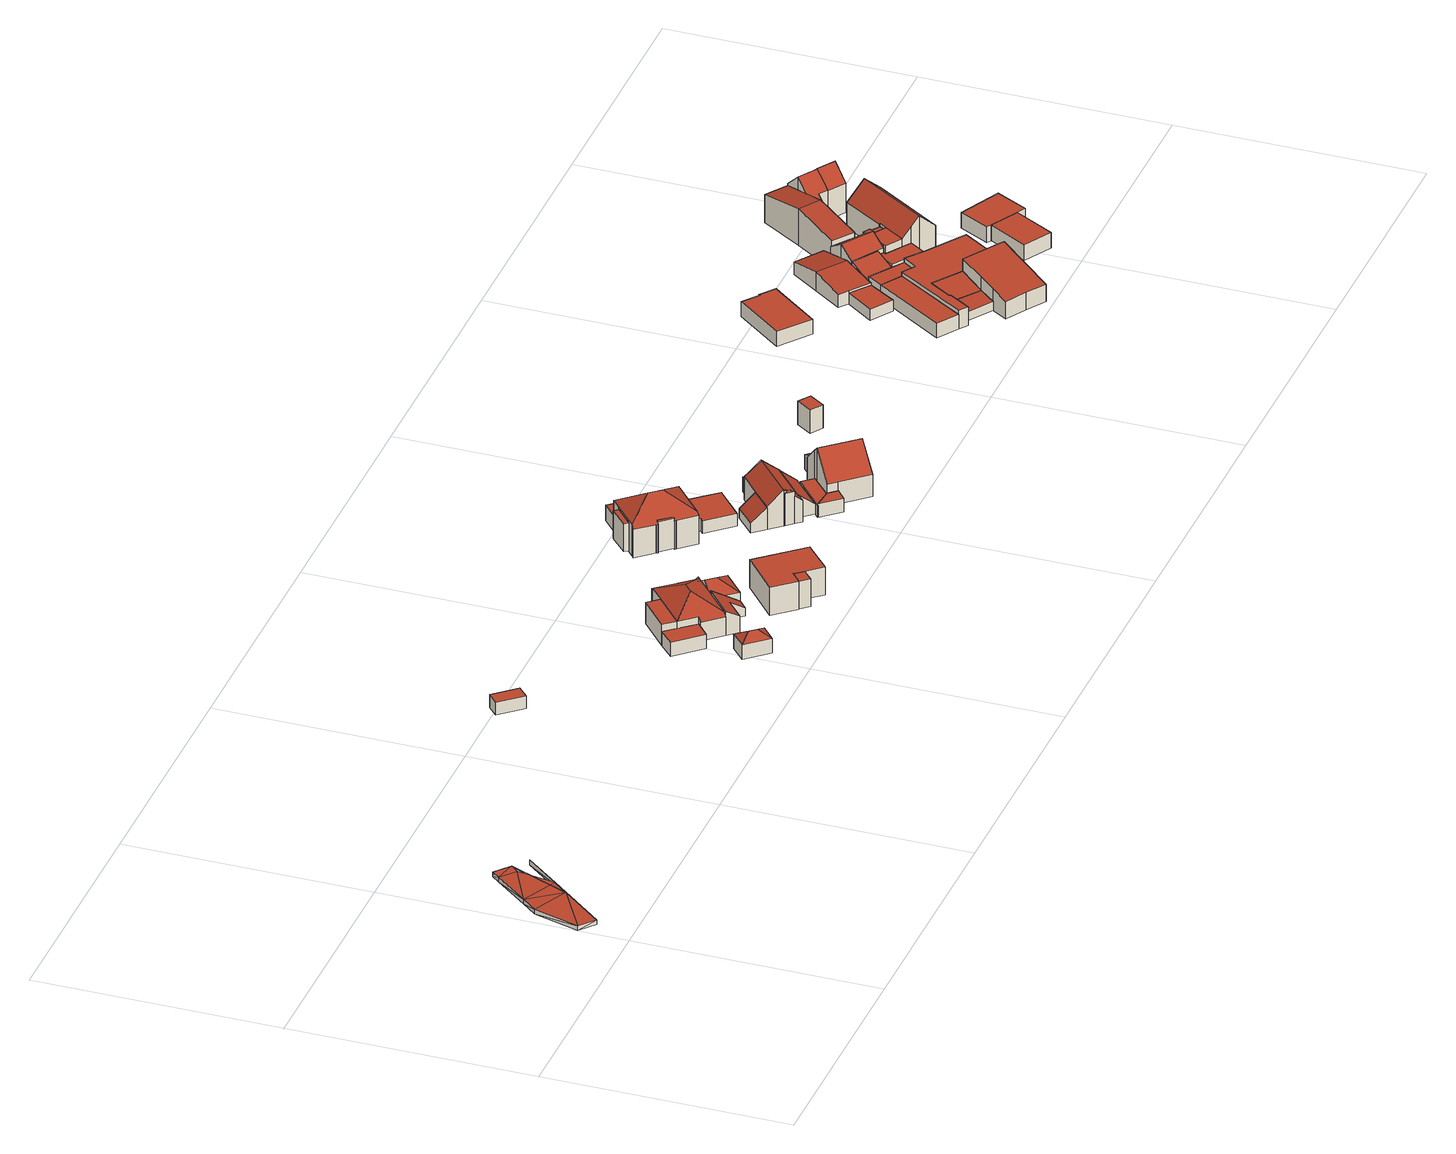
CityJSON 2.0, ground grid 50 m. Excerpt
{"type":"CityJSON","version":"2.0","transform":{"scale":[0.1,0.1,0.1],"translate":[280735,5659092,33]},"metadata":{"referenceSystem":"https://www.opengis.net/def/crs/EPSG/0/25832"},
"CityObjects":{
"building1":{"type":"Building","attributes":{"Geometrietyp2DReferenz":"2000","Gemeindeschluessel":"05370024","function":"53001_1800","roofType":"9999","measuredHeight":1},"geometry":[{"type":"MultiSurface","lod":"2","boundaries":[[[0,1,2]],[[1,3,2]],[[4,5,0]],[[5,1,0]],[[6,7,4]],[[7,5,4]],[[8,9,6]],[[9,7,6]],[[10,11,8]],[[11,9,8]],[[12,13,10]],[[13,11,10]],[[14,15,12]],[[15,13,12]],[[16,17,14]],[[17,15,14]],[[18,19,16]],[[19,17,16]],[[2,3,18]],[[3,19,18]],[[11,13,1]],[[1,13,15]],[[1,15,7]],[[7,15,20]],[[20,15,17]],[[20,17,3]],[[3,17,19]],[[1,9,11]],[[10,0,12]],[[0,14,12]],[[0,6,14]],[[6,21,14]],[[21,16,14]],[[21,2,16]],[[2,18,16]],[[0,10,8]]],"semantics":{"surfaces":[{"type":"WallSurface"},{"type":"GroundSurface"},{"type":"RoofSurface"}],"values":[0,0,0,0,0,0,0,0,0,0,0,0,0,0,0,0,0,0,0,0,1,1,1,1,1,1,1,1,2,2,2,2,2,2,2,2]}}]},
"building2":{"type":"Building","attributes":{"Geometrietyp2DReferenz":"3000","Gemeindeschluessel":"05370024","function":"31001_2463","roofType":"1000","measuredHeight":2.77},"address":[{"country":"Germany","locality":"Selfkant","thoroughfareNumber":"2g","thoroughfareName":"Engelbertstraße"}],"geometry":[{"type":"Solid","lod":"2","boundaries":[[[[22,23,24,25]],[[26,27,23,22]],[[28,29,27,26]],[[25,24,29,28]],[[26,22,25,28]],[[23,27,29,24]]]],"semantics":{"surfaces":[{"type":"WallSurface"},{"type":"RoofSurface"},{"type":"GroundSurface"}],"values":[[0,0,0,0,1,2]]}}]},
"building3":{"type":"Building","attributes":{"Geometrietyp2DReferenz":"3000","Gemeindeschluessel":"05370024","function":"31001_2723","roofType":"3200","measuredHeight":4.45},"address":[{"country":"Germany","locality":"Selfkant","thoroughfareNumber":"2","thoroughfareName":"Rodebachaue"}],"geometry":[{"type":"Solid","lod":"2","boundaries":[[[[30,31,32,33]],[[34,35,31,30]],[[36,37,35,34]],[[33,32,37,36]],[[30,38,34]],[[36,39,33]],[[33,39,38,30]],[[34,38,39,36]],[[31,35,37,32]]]],"semantics":{"surfaces":[{"type":"WallSurface"},{"type":"RoofSurface"},{"type":"GroundSurface"}],"values":[[0,0,0,0,1,1,1,1,2]]}}]},
"building4":{"type":"Building","attributes":{"Geometrietyp2DReferenz":"3000","Gemeindeschluessel":"05370024","function":"51009_1610","roofType":"1000","measuredHeight":3.07},"geometry":[{"type":"Solid","lod":"2","boundaries":[[[[40,41,42,43]],[[44,45,41,40]],[[46,47,45,44]],[[48,49,47,46]],[[43,42,49,48]],[[46,44,40,43,48]],[[41,45,47,49,42]]]],"semantics":{"surfaces":[{"type":"WallSurface"},{"type":"RoofSurface"},{"type":"GroundSurface"}],"values":[[0,0,0,0,0,1,2]]}}]},
"building5":{"type":"Building","attributes":{"Gemeindeschluessel":"05370024","Geometrietyp2DReferenz":"3000","function":"31001_1010"},"address":[{"country":"Germany","locality":"Selfkant","thoroughfareNumber":"2","thoroughfareName":"Rodebachaue"}],"children":["building5-1","building5-2","building5-3"]},
"building5-1":{"type":"BuildingPart","attributes":{"roofType":"3200","measuredHeight":7.28},"parents":["building5"],"geometry":[{"type":"Solid","lod":"2","boundaries":[[[[50,51,52,53]],[[54,55,51,50]],[[56,57,55,54]],[[58,59,57,56]],[[60,41,61,62]],[[63,42,41,60]],[[64,65,42,63]],[[66,67,68,69]],[[70,71,67,66]],[[72,73,71,70]],[[74,75,73,72]],[[53,52,75,74]],[[76,77,58,56,78]],[[56,54,50,53,74,72,70,66,78]],[[78,66,69,64,76]],[[64,63,60,62,77,76]],[[51,55,57,59,79,61,41,42,65,68,67,71,73,75,52]],[[58,77,79,59]],[[77,62,61,79]],[[69,68,65,64]]]],"semantics":{"surfaces":[{"type":"WallSurface"},{"type":"RoofSurface"},{"type":"GroundSurface"},{"type":"ClosureSurface"}],"values":[[0,0,0,0,0,0,0,0,0,0,0,0,1,1,1,1,2,3,3,3]]}}]},
"building5-2":{"type":"BuildingPart","attributes":{"roofType":"2100","measuredHeight":5.3},"parents":["building5"],"geometry":[{"type":"MultiSurface","lod":"2","boundaries":[[[80,81,82,83]],[[84,61,81,80]],[[85,86,59,87]],[[88,89,86,85]],[[83,82,89,88]],[[85,87,84,80,83,88]],[[81,61,59,86,89,82]],[[84,87,58,77,62]],[[59,79,77,58]],[[62,77,79,61]]],"semantics":{"surfaces":[{"type":"WallSurface"},{"type":"RoofSurface"},{"type":"GroundSurface"},{"type":"ClosureSurface"}],"values":[0,0,0,0,0,1,2,0,3,3]}}]},
"building5-3":{"type":"BuildingPart","attributes":{"roofType":"1000","measuredHeight":4.56},"parents":["building5"],"geometry":[{"type":"Solid","lod":"2","boundaries":[[[[90,91,49,92]],[[69,68,91,90]],[[92,49,65,64]],[[69,90,92,64]],[[91,68,65,49]],[[64,65,68,69]]]],"semantics":{"surfaces":[{"type":"WallSurface"},{"type":"RoofSurface"},{"type":"GroundSurface"},{"type":"ClosureSurface"}],"values":[[0,0,0,1,2,3]]}}]},
"building6":{"type":"Building","attributes":{"Geometrietyp2DReferenz":"3000","Gemeindeschluessel":"05370024","function":"31001_2463","roofType":"5000","measuredHeight":5.66},"address":[{"country":"Germany","locality":"Selfkant","thoroughfareNumber":"2","thoroughfareName":"Rodebachaue"}],"geometry":[{"type":"Solid","lod":"2","boundaries":[[[[93,94,95,96]],[[97,98,94,93]],[[99,100,98,97]],[[96,95,100,99]],[[93,101,97]],[[99,102,96]],[[96,102,101,93]],[[97,101,102,99]],[[94,98,100,95]]]],"semantics":{"surfaces":[{"type":"WallSurface"},{"type":"RoofSurface"},{"type":"GroundSurface"}],"values":[[0,0,0,0,1,0,1,1,2]]}}]},
"building7":{"type":"Building","attributes":{"Geometrietyp2DReferenz":"3000","Gemeindeschluessel":"05370024","function":"51009_1610","roofType":"1000","measuredHeight":3.6},"geometry":[{"type":"Solid","lod":"2","boundaries":[[[[103,104,105,106]],[[107,108,104,103]],[[109,110,108,107]],[[106,105,110,109]],[[107,103,106,109]],[[104,108,110,105]]]],"semantics":{"surfaces":[{"type":"WallSurface"},{"type":"RoofSurface"},{"type":"GroundSurface"}],"values":[[0,0,0,0,1,2]]}}]},
"building8":{"type":"Building","attributes":{"Gemeindeschluessel":"05370024","Geometrietyp2DReferenz":"3000","function":"31001_1010"},"address":[{"country":"Germany","locality":"Selfkant","thoroughfareNumber":"4","thoroughfareName":"Rodebachaue"}],"children":["building8-1","building8-2"]},
"building8-1":{"type":"BuildingPart","attributes":{"roofType":"1000","measuredHeight":6.08},"parents":["building8"],"geometry":[{"type":"MultiSurface","lod":"2","boundaries":[[[111,112,113,114]],[[115,116,112,111]],[[117,118,116,115]],[[119,120,118,117]],[[121,122,120,119]],[[117,115,111,114,123,121,119]],[[124,113,112,116,118,120,122]],[[125,126,124,122]],[[121,123,126,125]],[[126,127,113,124]],[[123,114,127,126]]],"semantics":{"surfaces":[{"type":"WallSurface"},{"type":"RoofSurface"},{"type":"GroundSurface"},{"type":"ClosureSurface"}],"values":[0,0,0,0,0,1,2,0,3,0,3]}}]},
"building8-2":{"type":"BuildingPart","attributes":{"roofType":"1000","measuredHeight":6.01},"address":[{"country":"Germany","locality":"Selfkant","thoroughfareNumber":"4","thoroughfareName":"Rodebachaue"}],"parents":["building8"],"geometry":[{"type":"Solid","lod":"2","boundaries":[[[[128,129,125,121]],[[114,127,129,128]],[[121,123,114,128]],[[126,125,129,127]],[[114,123,126,127]],[[123,121,125,126]]]],"semantics":{"surfaces":[{"type":"WallSurface"},{"type":"RoofSurface"},{"type":"GroundSurface"},{"type":"ClosureSurface"}],"values":[[0,0,1,2,3,3]]}}]},
"building9":{"type":"Building","attributes":{"Geometrietyp2DReferenz":"3000","Gemeindeschluessel":"05370024","function":"31001_1010","roofType":"1000","measuredHeight":6.13},"address":[{"country":"Germany","locality":"Selfkant","thoroughfareNumber":"1","thoroughfareName":"Rodebachaue"}],"geometry":[{"type":"Solid","lod":"2","boundaries":[[[[130,131,132,133]],[[134,135,131,130]],[[136,137,135,134]],[[133,132,137,136]],[[134,130,133,136]],[[131,135,137,132]]]],"semantics":{"surfaces":[{"type":"WallSurface"},{"type":"RoofSurface"},{"type":"GroundSurface"}],"values":[[0,0,0,0,1,2]]}}]},
"building10":{"type":"Building","attributes":{"Gemeindeschluessel":"05370024","Geometrietyp2DReferenz":"3000","function":"31001_1010"},"address":[{"country":"Germany","locality":"Selfkant","thoroughfareNumber":"1","thoroughfareName":"Rodebachaue"}],"children":["building10-1","building10-2"]},
"building10-1":{"type":"BuildingPart","attributes":{"roofType":"3200","measuredHeight":9.92},"parents":["building10"],"geometry":[{"type":"MultiSurface","lod":"2","boundaries":[[[138,139,140,141]],[[142,143,139,138]],[[144,145,143,142]],[[146,147,145,144]],[[148,149,147,146]],[[150,151,152,153]],[[154,155,151,150]],[[156,157,155,154]],[[158,159,157,156]],[[160,161,159,158]],[[162,163,161,160]],[[164,165,163,162]],[[166,167,165,164]],[[168,169,167,166]],[[170,171,169,168]],[[172,173,171,170]],[[141,140,173,172]],[[174,170,168,166,175]],[[166,164,162,160,175]],[[175,160,158,156,154,150,153,176,177,148,146,144,142,138,141,174]],[[141,172,170,174]],[[139,143,145,147,149,178,179,152,151,155,157,159,161,163,165,167,169,171,173,140]],[[180,181,178,149]],[[148,177,181,180]],[[181,182,179,178]],[[177,176,182,181]],[[182,183,152,179]],[[176,184,153,183,182]]],"semantics":{"surfaces":[{"type":"WallSurface"},{"type":"RoofSurface"},{"type":"GroundSurface"},{"type":"ClosureSurface"}],"values":[0,0,0,0,0,0,0,0,0,0,0,0,0,0,0,0,0,1,1,1,1,2,0,3,0,3,0,3]}}]},
"building10-2":{"type":"BuildingPart","attributes":{"roofType":"1000","measuredHeight":6.62},"address":[{"country":"Germany","locality":"Selfkant","thoroughfareNumber":"1","thoroughfareName":"Rodebachaue"}],"parents":["building10"],"geometry":[{"type":"MultiSurface","lod":"2","boundaries":[[[185,183,180,186]],[[177,176,185,186]],[[182,181,180,183]],[[185,184,153]],[[153,184,176,182,183]],[[176,177,181,182]],[[186,148,177]],[[177,148,180,181]]],"semantics":{"surfaces":[{"type":"WallSurface"},{"type":"RoofSurface"},{"type":"GroundSurface"},{"type":"ClosureSurface"}],"values":[0,1,2,0,3,3,0,3]}}]},
"building11":{"type":"Building","attributes":{"Geometrietyp2DReferenz":"3000","Gemeindeschluessel":"05370024","function":"51009_1610","roofType":"1000","measuredHeight":3.28},"geometry":[{"type":"Solid","lod":"2","boundaries":[[[[187,169,188,189]],[[190,167,169,187]],[[191,192,167,190]],[[189,188,192,191]],[[190,187,189,191]],[[169,167,192,188]]]],"semantics":{"surfaces":[{"type":"WallSurface"},{"type":"RoofSurface"},{"type":"GroundSurface"}],"values":[[0,0,0,0,1,2]]}}]},
"building12":{"type":"Building","attributes":{"Geometrietyp2DReferenz":"3000","Gemeindeschluessel":"05370024","function":"51009_1611","roofType":"2100","measuredHeight":4.79},"geometry":[{"type":"Solid","lod":"2","boundaries":[[[[193,194,195,196]],[[197,198,194,193]],[[199,200,198,197]],[[196,195,200,199]],[[197,193,196,199]],[[194,198,200,195]]]],"semantics":{"surfaces":[{"type":"WallSurface"},{"type":"RoofSurface"},{"type":"GroundSurface"}],"values":[[0,0,0,0,1,2]]}}]},
"building13":{"type":"Building","attributes":{"Geometrietyp2DReferenz":"3000","Gemeindeschluessel":"05370024","function":"31001_2463","roofType":"1000","measuredHeight":2.68},"address":[{"country":"Germany","locality":"Selfkant","thoroughfareNumber":"1","thoroughfareName":"Rodebachaue"}],"geometry":[{"type":"Solid","lod":"2","boundaries":[[[[201,202,203,204]],[[205,206,202,201]],[[207,208,206,205]],[[209,210,208,207]],[[211,212,210,209]],[[213,214,212,211]],[[204,203,214,213]],[[211,209,207,205,201,204,213]],[[202,206,208,210,212,214,203]]]],"semantics":{"surfaces":[{"type":"WallSurface"},{"type":"RoofSurface"},{"type":"GroundSurface"}],"values":[[0,0,0,0,0,0,0,1,2]]}}]},
"building14":{"type":"Building","attributes":{"Geometrietyp2DReferenz":"3000","Gemeindeschluessel":"05370024","function":"31001_1010","roofType":"1000","measuredHeight":3.21},"address":[{"country":"Germany","locality":"Selfkant","thoroughfareNumber":"1","thoroughfareName":"Rodebachaue"}],"geometry":[{"type":"Solid","lod":"2","boundaries":[[[[215,216,217,189]],[[218,202,216,215]],[[219,203,202,218]],[[187,220,203,219]],[[189,217,220,187]],[[219,218,215,189,187]],[[216,202,203,220,217]]]],"semantics":{"surfaces":[{"type":"WallSurface"},{"type":"RoofSurface"},{"type":"GroundSurface"}],"values":[[0,0,0,0,0,1,2]]}}]},
"building15":{"type":"Building","attributes":{"Gemeindeschluessel":"05370024","Geometrietyp2DReferenz":"3000","function":"31001_1010"},"address":[{"country":"Germany","locality":"Selfkant","thoroughfareNumber":"3","thoroughfareName":"Rodebachaue"}],"children":["building15-1","building15-2"]},
"building15-1":{"type":"BuildingPart","attributes":{"roofType":"3100","measuredHeight":7.82},"parents":["building15"],"geometry":[{"type":"MultiSurface","lod":"2","boundaries":[[[221,222,223,224]],[[225,226,222,221]],[[227,228,226,225]],[[229,230,228,227]],[[231,232,233,234]],[[235,195,232,231]],[[236,200,195,235]],[[237,238,200,236]],[[239,240,238,237]],[[241,242,240,239]],[[243,244,242,241]],[[245,246,244,243]],[[247,248,246,245]],[[224,223,248,247]],[[234,249,250,251,252,229,227,225,221,224,247,245,243,241,231]],[[239,237,236,235,231,241]],[[222,226,228,230,253,254,255,256,233,232,195,200,238,240,242,244,246,248,223]],[[252,253,230,229]],[[252,251,254,253]],[[250,257,258]],[[251,258,257,255,254]],[[250,249,259,257]],[[256,255,257,259]],[[234,260,259,249]],[[233,256,259,260]]],"semantics":{"surfaces":[{"type":"WallSurface"},{"type":"RoofSurface"},{"type":"GroundSurface"},{"type":"ClosureSurface"}],"values":[0,0,0,0,0,0,0,0,0,0,0,0,0,0,1,1,2,3,3,0,3,0,3,0,3]}}]},
"building15-2":{"type":"BuildingPart","attributes":{"roofType":"1000","measuredHeight":6.98},"address":[{"country":"Germany","locality":"Selfkant","thoroughfareNumber":"3","thoroughfareName":"Rodebachaue"}],"parents":["building15"],"geometry":[{"type":"MultiSurface","lod":"2","boundaries":[[[260,233,230,261]],[[262,263,257,259,260,261]],[[256,255,254,253,230,233]],[[260,259,256,233]],[[259,257,255,256]],[[263,251,258]],[[257,258,251,254,255]],[[263,262,252,251]],[[251,252,253,254]],[[262,261,229,252]],[[252,229,230,253]]],"semantics":{"surfaces":[{"type":"WallSurface"},{"type":"RoofSurface"},{"type":"GroundSurface"},{"type":"ClosureSurface"}],"values":[0,1,2,3,3,0,3,0,3,0,3]}}]},
"building16":{"type":"Building","attributes":{"Gemeindeschluessel":"05370024","Geometrietyp2DReferenz":"3000","function":"31001_2463"},"address":[{"country":"Germany","locality":"Selfkant","thoroughfareNumber":"5","thoroughfareName":"Rodebachaue"}],"children":["building16-1","building16-2"]},
"building16-1":{"type":"BuildingPart","attributes":{"roofType":"1000","measuredHeight":2.59},"parents":["building16"],"geometry":[{"type":"Solid","lod":"2","boundaries":[[[[264,265,266,267]],[[268,269,265,264]],[[270,271,269,268]],[[268,264,267,270]],[[265,269,271,266]],[[270,267,266,271]]]],"semantics":{"surfaces":[{"type":"WallSurface"},{"type":"RoofSurface"},{"type":"GroundSurface"},{"type":"ClosureSurface"}],"values":[[0,0,0,1,2,3]]}}]},
"building16-2":{"type":"BuildingPart","attributes":{"roofType":"1000","measuredHeight":2.89},"parents":["building16"],"geometry":[{"type":"MultiSurface","lod":"2","boundaries":[[[272,266,273,274]],[[275,276,271,277]],[[274,273,276,275]],[[277,272,274,275]],[[266,271,276,273]],[[272,277,270,267]],[[271,266,267,270]]],"semantics":{"surfaces":[{"type":"WallSurface"},{"type":"RoofSurface"},{"type":"GroundSurface"},{"type":"ClosureSurface"}],"values":[0,0,0,1,2,0,3]}}]},
"building17":{"type":"Building","attributes":{"Geometrietyp2DReferenz":"3000","Gemeindeschluessel":"05370024","function":"31001_2463","roofType":"2100","measuredHeight":5.04},"address":[{"country":"Germany","locality":"Selfkant","thoroughfareNumber":"3","thoroughfareName":"Rodebachaue"}],"geometry":[{"type":"Solid","lod":"2","boundaries":[[[[278,222,226,279]],[[280,223,222,278]],[[281,248,223,280]],[[282,283,248,281]],[[284,285,283,282]],[[279,226,285,284]],[[282,281,280,278,279,284]],[[222,223,248,283,285,226]]]],"semantics":{"surfaces":[{"type":"WallSurface"},{"type":"RoofSurface"},{"type":"GroundSurface"}],"values":[[0,0,0,0,0,0,1,2]]}}]},
"building18":{"type":"Building","attributes":{"Geometrietyp2DReferenz":"3000","Gemeindeschluessel":"05370024","function":"31001_1010","roofType":"1000","measuredHeight":3.12},"address":[{"country":"Germany","locality":"Selfkant","thoroughfareNumber":"3","thoroughfareName":"Rodebachaue"}],"geometry":[{"type":"Solid","lod":"2","boundaries":[[[[286,287,288,289]],[[290,244,287,286]],[[291,240,244,290]],[[289,288,240,291]],[[290,286,289,291]],[[287,244,240,288]]]],"semantics":{"surfaces":[{"type":"WallSurface"},{"type":"RoofSurface"},{"type":"GroundSurface"}],"values":[[0,0,0,0,1,2]]}}]},
"building19":{"type":"Building","attributes":{"Geometrietyp2DReferenz":"3000","Gemeindeschluessel":"05370024","function":"31001_1010","roofType":"3100","measuredHeight":9.83},"address":[{"country":"Germany","locality":"Selfkant","thoroughfareNumber":"5","thoroughfareName":"Rodebachaue"}],"geometry":[{"type":"Solid","lod":"2","boundaries":[[[[292,293,294,295]],[[296,276,293,292]],[[297,271,276,296]],[[298,299,271,297]],[[300,269,299,298]],[[301,302,269,300]],[[303,304,302,301]],[[305,306,304,303]],[[307,308,306,305]],[[295,294,308,307]],[[297,296,292,295,298]],[[307,305,303,301,300,298,295]],[[293,276,271,299,269,302,304,306,308,294]]]],"semantics":{"surfaces":[{"type":"WallSurface"},{"type":"RoofSurface"},{"type":"GroundSurface"}],"values":[[0,0,0,0,0,0,0,0,0,0,1,1,2]]}}]},
"building20":{"type":"Building","attributes":{"Geometrietyp2DReferenz":"3000","Gemeindeschluessel":"05370024","function":"51009_1610","roofType":"2100","measuredHeight":4.76},"geometry":[{"type":"Solid","lod":"2","boundaries":[[[[305,306,309,310]],[[311,304,306,305]],[[312,313,304,311]],[[310,309,313,312]],[[311,305,310,312]],[[306,304,313,309]]]],"semantics":{"surfaces":[{"type":"WallSurface"},{"type":"RoofSurface"},{"type":"GroundSurface"}],"values":[[0,0,0,0,1,2]]}}]},
"building21":{"type":"Building","attributes":{"Geometrietyp2DReferenz":"3000","Gemeindeschluessel":"05370024","function":"31001_2724","roofType":"9999","measuredHeight":5.12},"address":[{"country":"Germany","locality":"Selfkant","thoroughfareNumber":"2","thoroughfareName":"Engelbertstraße"}],"geometry":[{"type":"Solid","lod":"2","boundaries":[[[[314,315,316,317]],[[315,318,319,316]],[[314,320,318,315]],[[317,321,320,314]],[[316,319,321,317]],[[318,320,321,319]]]],"semantics":{"surfaces":[{"type":"RoofSurface"},{"type":"WallSurface"},{"type":"GroundSurface"}],"values":[[0,1,1,1,1,2]]}}]},
"building22":{"type":"Building","attributes":{"Geometrietyp2DReferenz":"3000","Gemeindeschluessel":"05370024","function":"31001_2463","roofType":"1000","measuredHeight":3.17},"address":[{"country":"Germany","locality":"Selfkant","thoroughfareNumber":"4","thoroughfareName":"Engelbertstraße"}],"geometry":[{"type":"Solid","lod":"2","boundaries":[[[[322,323,324,325]],[[326,327,323,322]],[[328,329,327,326]],[[330,331,329,328]],[[332,333,331,330]],[[334,335,333,332]],[[325,324,335,334]],[[332,330,328,326,322,325,334]],[[323,327,329,331,333,335,324]]]],"semantics":{"surfaces":[{"type":"WallSurface"},{"type":"RoofSurface"},{"type":"GroundSurface"}],"values":[[0,0,0,0,0,0,0,1,2]]}}]},
"building23":{"type":"Building","attributes":{"Geometrietyp2DReferenz":"3000","Gemeindeschluessel":"05370024","function":"31001_2724","roofType":"1000","measuredHeight":3.15},"address":[{"country":"Germany","locality":"Selfkant","thoroughfareNumber":"8","thoroughfareName":"Engelbertstraße"}],"geometry":[{"type":"Solid","lod":"2","boundaries":[[[[336,337,338,339]],[[340,341,337,336]],[[342,343,341,340]],[[339,338,343,342]],[[340,336,339,342]],[[337,341,343,338]]]],"semantics":{"surfaces":[{"type":"WallSurface"},{"type":"RoofSurface"},{"type":"GroundSurface"}],"values":[[0,0,0,0,1,2]]}}]},
"building24":{"type":"Building","attributes":{"Geometrietyp2DReferenz":"3000","Gemeindeschluessel":"05370024","function":"31001_2724","roofType":"2100","measuredHeight":2.65},"address":[{"country":"Germany","locality":"Selfkant","thoroughfareNumber":"8","thoroughfareName":"Engelbertstraße"}],"geometry":[{"type":"Solid","lod":"2","boundaries":[[[[344,345,346,347]],[[348,349,345,344]],[[350,351,349,348]],[[347,346,351,350]],[[348,344,347,350]],[[345,349,351,346]]]],"semantics":{"surfaces":[{"type":"WallSurface"},{"type":"RoofSurface"},{"type":"GroundSurface"}],"values":[[0,0,0,0,1,2]]}}]},
"building25":{"type":"Building","attributes":{"Geometrietyp2DReferenz":"3000","Gemeindeschluessel":"05370024","function":"31001_2723","roofType":"2100","measuredHeight":4.03},"address":[{"country":"Germany","locality":"Selfkant","thoroughfareNumber":"8","thoroughfareName":"Engelbertstraße"}],"geometry":[{"type":"Solid","lod":"2","boundaries":[[[[352,353,354,355]],[[356,357,353,352]],[[358,359,357,356]],[[348,360,359,358]],[[355,354,360,348]],[[358,356,352,355,348]],[[353,357,359,360,354]]]],"semantics":{"surfaces":[{"type":"WallSurface"},{"type":"RoofSurface"},{"type":"GroundSurface"}],"values":[[0,0,0,0,0,1,2]]}}]},
"building26":{"type":"Building","attributes":{"Gemeindeschluessel":"05370024","Geometrietyp2DReferenz":"3000","function":"31001_2723"},"address":[{"country":"Germany","locality":"Selfkant","thoroughfareNumber":"6","thoroughfareName":"Engelbertstraße"}],"children":["building26-1","building26-2"]},
"building26-1":{"type":"BuildingPart","attributes":{"roofType":"3100","measuredHeight":4.21},"parents":["building26"],"geometry":[{"type":"MultiSurface","lod":"2","boundaries":[[[361,362,363,364]],[[365,366,367,368]],[[369,370,366,365]],[[371,372,370,369]],[[373,374,372,371]],[[375,376,374,373]],[[377,378,376,375]],[[379,380,378,377]],[[364,363,380,379]],[[365,368,361,364,379,377,369]],[[375,373,371,369,377]],[[362,367,366,370,372,374,376,378,380,363]],[[361,368,381,382]],[[367,362,382,381]]],"semantics":{"surfaces":[{"type":"WallSurface"},{"type":"RoofSurface"},{"type":"GroundSurface"},{"type":"ClosureSurface"}],"values":[0,0,0,0,0,0,0,0,0,1,1,2,0,3]}}]},
"building26-2":{"type":"BuildingPart","attributes":{"roofType":"1000","measuredHeight":2.44},"parents":["building26"],"geometry":[{"type":"Solid","lod":"2","boundaries":[[[[381,367,383,384]],[[385,386,362,382]],[[384,383,386,385]],[[382,381,384,385]],[[367,362,386,383]],[[381,382,362,367]]]],"semantics":{"surfaces":[{"type":"WallSurface"},{"type":"RoofSurface"},{"type":"GroundSurface"},{"type":"ClosureSurface"}],"values":[[0,0,0,1,2,3]]}}]},
"building27":{"type":"Building","attributes":{"Geometrietyp2DReferenz":"3000","Gemeindeschluessel":"05370024","function":"31001_2723","roofType":"2100","measuredHeight":6.87},"address":[{"country":"Germany","locality":"Selfkant","thoroughfareNumber":"8","thoroughfareName":"Engelbertstraße"}],"geometry":[{"type":"Solid","lod":"2","boundaries":[[[[387,388,389,390]],[[391,351,388,387]],[[392,349,351,391]],[[393,394,349,392]],[[395,396,394,393]],[[397,398,396,395]],[[399,400,398,397]],[[390,389,400,399]],[[397,395,393,392,391,387,390,399]],[[388,351,349,394,396,398,400,389]]]],"semantics":{"surfaces":[{"type":"WallSurface"},{"type":"RoofSurface"},{"type":"GroundSurface"}],"values":[[0,0,0,0,0,0,0,0,1,2]]}}]},
"building28":{"type":"Building","attributes":{"Geometrietyp2DReferenz":"3000","Gemeindeschluessel":"05370024","function":"31001_2723","roofType":"1000","measuredHeight":3.19},"address":[{"country":"Germany","locality":"Selfkant","thoroughfareNumber":"8","thoroughfareName":"Engelbertstraße"}],"geometry":[{"type":"Solid","lod":"2","boundaries":[[[[401,402,403,404]],[[405,406,402,401]],[[407,408,406,405]],[[339,409,408,407]],[[342,410,409,339]],[[404,403,410,342]],[[339,407,405,401,404,342]],[[402,406,408,409,410,403]]]],"semantics":{"surfaces":[{"type":"WallSurface"},{"type":"RoofSurface"},{"type":"GroundSurface"}],"values":[[0,0,0,0,0,0,1,2]]}}]},
"building29":{"type":"Building","attributes":{"Geometrietyp2DReferenz":"3000","Gemeindeschluessel":"05370024","function":"31001_2723","roofType":"1000","measuredHeight":4.02},"address":[{"country":"Germany","locality":"Selfkant","thoroughfareNumber":"8","thoroughfareName":"Engelbertstraße"}],"geometry":[{"type":"Solid","lod":"2","boundaries":[[[[411,406,408,412]],[[413,414,406,411]],[[415,416,414,413]],[[417,396,416,415]],[[358,394,396,417]],[[356,418,394,358]],[[419,420,418,356]],[[421,345,420,419]],[[422,346,345,421]],[[423,424,346,422]],[[425,426,424,423]],[[427,409,426,425]],[[412,408,409,427]],[[425,423,422,421,419,356,358,417,415,413,411,412,427]],[[406,414,416,396,394,418,420,345,346,424,426,409,408]]]],"semantics":{"surfaces":[{"type":"WallSurface"},{"type":"RoofSurface"},{"type":"GroundSurface"}],"values":[[0,0,0,0,0,0,0,0,0,0,0,0,0,1,2]]}}]},
"building30":{"type":"Building","attributes":{"Geometrietyp2DReferenz":"3000","Gemeindeschluessel":"05370024","function":"31001_2724","roofType":"2100","measuredHeight":4.71},"address":[{"country":"Germany","locality":"Selfkant","thoroughfareNumber":"8","thoroughfareName":"Engelbertstraße"}],"geometry":[{"type":"Solid","lod":"2","boundaries":[[[[428,429,403,430]],[[431,432,429,428]],[[433,434,432,431]],[[435,402,434,433]],[[430,403,402,435]],[[433,431,428,430,435]],[[429,432,434,402,403]]]],"semantics":{"surfaces":[{"type":"WallSurface"},{"type":"RoofSurface"},{"type":"GroundSurface"}],"values":[[0,0,0,0,0,1,2]]}}]},
"building31":{"type":"Building","attributes":{"Geometrietyp2DReferenz":"3000","Gemeindeschluessel":"05370024","function":"31001_2724","roofType":"1000","measuredHeight":3.75},"address":[{"country":"Germany","locality":"Selfkant","thoroughfareNumber":"8","thoroughfareName":"Engelbertstraße"}],"geometry":[{"type":"Solid","lod":"2","boundaries":[[[[436,437,434,438]],[[439,440,437,436]],[[441,442,440,439]],[[443,414,442,441]],[[444,406,414,443]],[[445,402,406,444]],[[438,434,402,445]],[[444,443,441,439,436,438,445]],[[437,440,442,414,406,402,434]]]],"semantics":{"surfaces":[{"type":"WallSurface"},{"type":"RoofSurface"},{"type":"GroundSurface"}],"values":[[0,0,0,0,0,0,0,1,2]]}}]},
"building32":{"type":"Building","attributes":{"Geometrietyp2DReferenz":"3000","Gemeindeschluessel":"05370024","function":"31001_2721","roofType":"3100","measuredHeight":6.96},"address":[{"country":"Germany","locality":"Selfkant","thoroughfareNumber":"8","thoroughfareName":"Engelbertstraße"}],"geometry":[{"type":"Solid","lod":"2","boundaries":[[[[446,437,447,448]],[[449,434,437,446]],[[450,432,434,449]],[[451,452,432,450]],[[453,454,452,451]],[[455,456,454,453]],[[457,458,456,455]],[[459,460,458,457]],[[461,462,460,459]],[[448,447,462,461]],[[461,459,457,455,453,451,448]],[[450,449,446,448,451]],[[437,434,432,452,454,456,458,460,462,447]]]],"semantics":{"surfaces":[{"type":"WallSurface"},{"type":"RoofSurface"},{"type":"GroundSurface"}],"values":[[0,0,0,0,0,0,0,0,0,0,1,1,2]]}}]},
"building33":{"type":"Building","attributes":{"Geometrietyp2DReferenz":"3000","Gemeindeschluessel":"05370024","function":"31001_2723","roofType":"1000","measuredHeight":5.23},"address":[{"country":"Germany","locality":"Selfkant","thoroughfareNumber":"8","thoroughfareName":"Engelbertstraße"}],"geometry":[{"type":"Solid","lod":"2","boundaries":[[[[463,464,460,465]],[[466,467,464,463]],[[468,462,467,466]],[[465,460,462,468]],[[466,463,465,468]],[[464,467,462,460]]]],"semantics":{"surfaces":[{"type":"WallSurface"},{"type":"RoofSurface"},{"type":"GroundSurface"}],"values":[[0,0,0,0,1,2]]}}]},
"building34":{"type":"Building","attributes":{"Geometrietyp2DReferenz":"3000","Gemeindeschluessel":"05370024","function":"31001_2720","roofType":"1000","measuredHeight":4.85},"address":[{"country":"Germany","locality":"Selfkant","thoroughfareNumber":"8","thoroughfareName":"Engelbertstraße"}],"geometry":[{"type":"Solid","lod":"2","boundaries":[[[[469,470,464,471]],[[472,473,470,469]],[[474,475,473,472]],[[476,467,475,474]],[[471,464,467,476]],[[474,472,469,471,476]],[[470,473,475,467,464]]]],"semantics":{"surfaces":[{"type":"WallSurface"},{"type":"RoofSurface"},{"type":"GroundSurface"}],"values":[[0,0,0,0,0,1,2]]}}]},
"building35":{"type":"Building","attributes":{"Gemeindeschluessel":"05370024","Geometrietyp2DReferenz":"3000","function":"31001_2724"},"address":[{"country":"Germany","locality":"Selfkant","thoroughfareNumber":"8","thoroughfareName":"Engelbertstraße"}],"children":["building35-1","building35-2"]},
"building35-1":{"type":"BuildingPart","attributes":{"roofType":"3100","measuredHeight":9.04},"parents":["building35"],"geometry":[{"type":"Solid","lod":"2","boundaries":[[[[477,478,479,480]],[[481,482,478,477]],[[483,484,485,486]],[[487,488,484,483]],[[489,490,488,487]],[[491,492,490,489]],[[493,494,492,491]],[[495,496,494,493]],[[480,479,496,495]],[[489,487,483,486,481,477,480,491]],[[495,493,491,480]],[[478,482,485,484,488,490,492,494,496,479]],[[486,485,482,481]]]],"semantics":{"surfaces":[{"type":"WallSurface"},{"type":"RoofSurface"},{"type":"GroundSurface"},{"type":"ClosureSurface"}],"values":[[0,0,0,0,0,0,0,0,0,1,1,2,3]]}}]},
"building35-2":{"type":"BuildingPart","attributes":{"roofType":"1000","measuredHeight":5.62},"parents":["building35"],"geometry":[{"type":"Solid","lod":"2","boundaries":[[[[497,498,482,481]],[[499,500,498,497]],[[501,502,500,499]],[[503,504,502,501]],[[486,485,504,503]],[[503,501,499,497,481,486]],[[498,500,502,504,485,482]],[[481,482,485,486]]]],"semantics":{"surfaces":[{"type":"WallSurface"},{"type":"RoofSurface"},{"type":"GroundSurface"},{"type":"ClosureSurface"}],"values":[[0,0,0,0,0,1,2,3]]}}]},
"building36":{"type":"Building","attributes":{"Geometrietyp2DReferenz":"3000","Gemeindeschluessel":"05370024","function":"31001_2724","roofType":"1000","measuredHeight":3.37},"address":[{"country":"Germany","locality":"Selfkant","thoroughfareNumber":"8","thoroughfareName":"Engelbertstraße"}],"geometry":[{"type":"Solid","lod":"2","boundaries":[[[[505,506,507,508]],[[509,510,506,505]],[[511,512,510,509]],[[508,507,512,511]],[[509,505,508,511]],[[506,510,512,507]]]],"semantics":{"surfaces":[{"type":"WallSurface"},{"type":"RoofSurface"},{"type":"GroundSurface"}],"values":[[0,0,0,0,1,2]]}}]},
"building37":{"type":"Building","attributes":{"Gemeindeschluessel":"05370024","Geometrietyp2DReferenz":"3000","function":"31001_1010"},"address":[{"country":"Germany","locality":"Selfkant","thoroughfareNumber":"8","thoroughfareName":"Engelbertstraße"}],"children":["building37-1","building37-2","building37-3"]},
"building37-1":{"type":"BuildingPart","attributes":{"roofType":"3100","measuredHeight":7.95},"parents":["building37"],"geometry":[{"type":"MultiSurface","lod":"2","boundaries":[[[513,514,515,516]],[[517,518,514,513]],[[519,520,518,517]],[[521,522,520,519]],[[523,524,522,521]],[[516,515,525,526]],[[517,513,516,519]],[[526,523,521,519,516]],[[514,518,520,522,524,525,515]],[[527,526,528]],[[529,527,528,525,530]],[[523,529,530,524]]],"semantics":{"surfaces":[{"type":"WallSurface"},{"type":"RoofSurface"},{"type":"GroundSurface"},{"type":"ClosureSurface"}],"values":[0,0,0,0,0,0,1,1,2,0,3,3]}}]},
"building37-2":{"type":"BuildingPart","attributes":{"roofType":"3100","measuredHeight":9.59},"parents":["building37"],"geometry":[{"type":"MultiSurface","lod":"2","boundaries":[[[531,532,533,534]],[[528,525,532,531]],[[535,536,524,537]],[[534,533,538,539]],[[528,531,534,539,540,541]],[[535,537,541,540]],[[532,525,530,524,536,542,538,533]],[[541,529,527]],[[528,527,529,530,525]],[[541,537,523,529]],[[530,529,523,524]],[[535,543,544]],[[545,542,536,544]],[[543,540,545,544]],[[539,546,547]],[[545,546,538,542]],[[540,547,546,545]]],"semantics":{"surfaces":[{"type":"WallSurface"},{"type":"RoofSurface"},{"type":"GroundSurface"},{"type":"ClosureSurface"}],"values":[0,0,0,0,1,1,2,0,3,0,3,0,3,3,0,3,3]}}]},
"building37-3":{"type":"BuildingPart","attributes":{"roofType":"3100","measuredHeight":9.67},"address":[{"country":"Germany","locality":"Selfkant","thoroughfareNumber":"8","thoroughfareName":"Engelbertstraße"}],"parents":["building37"],"geometry":[{"type":"MultiSurface","lod":"2","boundaries":[[[548,549,536,544]],[[550,551,549,548]],[[546,538,551,550]],[[548,552,550]],[[544,553,552,548]],[[550,552,553,546]],[[549,551,538,536]],[[542,536,538]],[[545,544,536,542]],[[546,545,542,538]],[[543,540,547,553]],[[545,540,543,544]],[[546,547,540,545]]],"semantics":{"surfaces":[{"type":"WallSurface"},{"type":"RoofSurface"},{"type":"GroundSurface"},{"type":"ClosureSurface"}],"values":[0,0,0,0,1,1,2,0,3,3,0,3,3]}}]},
"building38":{"type":"Building","attributes":{"Geometrietyp2DReferenz":"3000","Gemeindeschluessel":"05370024","function":"31001_2723","roofType":"1000","measuredHeight":3.39},"address":[{"country":"Germany","locality":"Selfkant","thoroughfareNumber":"8","thoroughfareName":"Engelbertstraße"}],"geometry":[{"type":"Solid","lod":"2","boundaries":[[[[554,555,556,557]],[[558,559,555,554]],[[560,561,559,558]],[[562,563,561,560]],[[564,565,563,562]],[[557,556,565,564]],[[562,560,558,554,557,564]],[[555,559,561,563,565,556]]]],"semantics":{"surfaces":[{"type":"WallSurface"},{"type":"RoofSurface"},{"type":"GroundSurface"}],"values":[[0,0,0,0,0,0,1,2]]}}]}
},
"vertices":[
[105,162,14],[105,162,4],[158,287,14],[158,287,4],[188,262,14],[188,262,4],[131,192,14],[131,192,4],[34,76,14],[34,76,4],[3,102,14],[3,102,4],[30,196,14],[30,196,4],[56,227,14],[56,227,4],[113,296,14],[113,296,4],[127,313,14],[127,313,4],[144,271,4],[144,271,14],
[678,443,44],[678,443,16],[700,463,16],[700,463,44],[638,488,44],[638,488,16],[660,508,44],[660,508,16],
[970,123,49],[970,123,17],[1010,78,17],[1010,78,49],[1001,150,49],[1001,150,17],[1040,104,49],[1040,104,17],[998,121,62],[1012,106,62],
[1003,216,50],[1003,216,19],[1011,223,19],[1011,223,50],[981,197,50],[981,197,19],[933,250,50],[933,250,19],[964,278,50],[964,278,19],
[1139,273,61],[1139,273,19],[1135,269,19],[1135,269,65],[1142,270,65],[1142,270,19],[1137,266,65],[1137,266,19],[1094,228,65],[1094,228,19],[1003,216,59],[1036,178,19],[1036,178,59],[1011,223,65],[983,255,65],[983,255,19],[1076,336,65],[1076,336,19],[1046,310,19],[1046,310,65],[1081,340,61],[1081,340,19],[1113,302,61],[1113,302,19],[1109,298,65],[1109,298,19],[1051,252,92],[1044,185,65],[1069,269,92],[1044,185,19],
[1054,157,55],[1054,157,19],[1092,190,19],[1092,190,55],[1036,178,72],[1132,184,36],[1132,184,19],[1094,228,72],[1112,167,36],[1112,167,19],
[1026,332,65],[1026,332,19],[964,278,65],
[1180,226,55],[1180,226,20],[1142,270,20],[1142,270,55],[1132,184,55],[1132,184,20],[1094,228,55],[1094,228,20],[1134,230,77],[1118,249,77],
[1135,269,57],[1135,269,21],[1139,273,21],[1139,273,57],[1109,298,57],[1109,298,21],[1113,302,57],[1113,302,21],
[1130,125,79],[1130,125,18],[1168,82,18],[1168,82,79],[1209,193,79],[1209,193,18],[1288,103,79],[1288,103,18],[1232,53,79],[1232,53,18],[1205,83,79],[1205,83,18],[1190,101,79],[1190,101,18],[1205,83,19],[1190,101,19],[1168,82,19],
[1183,64,79],[1183,64,19],
[1279,485,83],[1279,485,22],[1242,452,22],[1242,452,83],[1286,477,83],[1286,477,22],[1248,444,83],[1248,444,22],
[1315,330,83],[1315,330,21],[1320,335,21],[1320,335,88],[1285,364,83],[1285,364,21],[1284,364,83],[1284,364,21],[1282,366,83],[1282,366,21],[1283,367,83],[1283,367,21],[1261,391,83],[1261,391,21],[1262,391,21],[1262,391,83],[1259,393,83],[1259,393,21],[1259,394,83],[1259,394,21],[1229,428,83],[1229,428,21],[1235,433,88],[1235,433,21],[1248,444,88],[1248,444,21],[1286,477,88],[1286,477,21],[1305,494,88],[1305,494,21],[1350,442,88],[1350,442,21],[1390,396,88],[1390,396,21],[1345,357,88],[1345,357,21],[1322,403,120],[1302,426,120],[1267,396,88],[1288,371,88],[1288,371,21],[1267,396,21],[1283,367,22],[1288,371,22],[1267,396,22],[1262,391,22],[1266,396,88],
[1262,391,88],[1283,367,88],
[1350,442,54],[1380,469,21],[1380,469,54],[1305,494,54],[1335,520,54],[1335,520,21],
[1383,253,42],[1383,253,21],[1404,228,21],[1404,228,69],[1425,290,42],[1425,290,21],[1447,266,69],[1447,266,21],
[1398,403,49],[1398,403,22],[1390,396,22],[1390,396,49],[1456,336,49],[1456,336,22],[1396,284,49],[1396,284,22],[1351,335,49],[1351,335,22],[1358,342,49],[1358,342,22],[1345,357,49],[1345,357,22],
[1420,423,54],[1420,423,22],[1380,469,22],[1398,403,54],[1390,396,54],[1350,442,22],
[1462,188,71],[1462,188,21],[1529,248,21],[1529,248,71],[1463,186,68],[1463,186,21],[1451,175,68],[1451,175,21],[1441,187,81],[1441,187,21],[1427,203,99],[1427,203,21],[1427,202,21],[1427,202,98],[1404,228,71],[1447,266,71],[1489,303,71],[1489,303,21],[1494,297,77],[1494,297,21],[1511,277,99],[1511,277,21],[1530,256,75],[1530,256,21],[1536,250,68],[1536,250,21],[1531,246,68],[1531,246,21],[1435,201,94],[1438,204,94],[1444,197,86],[1441,194,86],[1441,194,21],[1444,197,21],[1438,204,21],[1435,201,21],[1438,204,91],[1440,201,91],[1435,201,91],[1427,202,91],
[1441,187,91],[1441,194,91],[1444,197,91],
[1542,212,48],[1542,212,22],[1474,153,22],[1474,153,48],[1561,190,48],[1561,190,22],[1516,150,48],[1516,150,22],
[1474,153,51],[1508,114,22],[1508,114,51],[1531,133,51],[1531,133,22],[1516,150,51],
[1462,188,72],[1463,186,70],[1529,248,72],[1531,246,70],[1552,222,43],[1552,222,21],[1485,162,43],[1485,162,21],
[1551,273,52],[1551,273,21],[1514,315,21],[1514,315,52],[1530,256,52],[1494,297,52],
[1576,82,70],[1576,82,22],[1613,115,22],[1613,115,120],[1531,133,70],[1516,150,70],[1554,183,120],[1554,183,22],[1561,190,110],[1592,216,70],[1592,216,22],[1598,208,70],[1598,208,22],[1631,171,70],[1631,171,22],[1651,148,70],[1651,148,22],
[1658,194,22],[1658,194,54],[1598,208,69],[1624,232,54],[1624,232,22],
[1775,250,69],[1796,282,69],[1771,298,69],[1750,266,69],[1796,282,18],[1771,298,18],[1775,250,18],[1750,266,18],
[2125,500,49],[2125,500,17],[2124,497,17],[2124,497,49],[2155,477,49],[2155,477,17],[2146,466,49],[2146,466,17],[2077,377,49],[2077,377,17],[2015,426,49],[2015,426,17],[2091,523,49],[2091,523,17],
[2185,129,48],[2185,129,17],[2276,273,17],[2276,273,48],[2142,157,48],[2142,157,17],[2234,300,48],[2234,300,17],
[2230,161,43],[2230,161,16],[2210,129,16],[2210,129,35],[2287,121,42],[2287,121,16],[2268,91,35],[2268,91,16],
[2228,163,42],[2228,163,17],[2230,161,17],[2230,161,42],[2257,209,57],[2257,209,17],[2316,168,57],[2316,168,17],[2287,121,17],
[2238,320,45],[2238,320,17],[2247,334,17],[2247,334,48],[2179,364,45],[2179,364,17],[2198,350,17],[2198,350,45],[2220,421,59],[2220,421,17],[2260,479,45],[2260,479,17],[2315,440,45],[2315,440,17],[2304,423,49],[2304,423,17],[2276,380,59],[2276,380,17],[2269,369,56],[2269,369,17],[2198,350,41],[2238,320,41],
[2157,293,17],[2157,293,41],[2202,264,41],[2202,264,17],
[2248,59,53],[2248,59,16],[2289,35,16],[2289,35,54],[2268,91,63],[2287,121,71],[2316,168,84],[2316,168,16],[2386,124,84],[2386,124,16],[2398,116,84],[2398,116,16],[2329,9,54],[2329,9,16],
[2299,300,48],[2299,300,16],[2253,330,16],[2253,330,48],[2322,285,48],[2322,285,16],[2302,256,48],[2302,256,16],[2276,273,16],[2234,300,16],
[2322,285,57],[2302,256,57],[2358,257,57],[2358,257,16],[2437,204,57],[2437,204,16],[2386,124,57],[2257,209,16],[2228,163,57],[2228,163,16],[2230,161,57],[2210,129,57],[2203,117,57],[2203,117,16],[2185,129,57],[2185,129,16],[2276,273,57],
[2247,334,46],[2247,334,16],[2253,330,46],[2269,369,63],[2269,369,16],[2321,336,63],[2321,336,16],[2299,300,46],
[2332,329,54],[2332,329,16],[2321,336,54],[2330,324,54],[2330,324,16],[2381,292,54],[2381,292,16],[2358,257,54],[2322,285,54],[2299,300,54],
[2332,329,64],[2349,355,16],[2349,355,85],[2321,336,64],[2269,369,64],[2286,396,85],[2286,396,16],[2304,423,63],[2304,423,16],[2306,421,64],[2306,421,16],[2349,392,64],[2349,392,16],[2366,381,64],[2366,381,16],[2356,366,76],[2356,366,16],
[2380,373,68],[2380,373,16],[2366,381,68],[2370,357,68],[2370,357,16],[2356,366,68],
[2398,361,64],[2398,361,16],[2380,373,64],[2400,360,64],[2400,360,16],[2390,345,64],[2390,345,16],[2370,357,64],
[2381,292,89],[2381,292,15],[2396,282,15],[2396,282,106],[2363,303,71],[2363,303,15],[2400,360,71],[2400,360,15],[2390,345,15],[2390,345,71],[2398,361,69],[2398,361,15],[2450,443,69],[2450,443,15],[2484,421,106],[2484,421,15],[2517,400,71],[2517,400,15],[2428,261,71],[2428,261,15],
[2330,324,71],[2330,324,15],[2332,329,71],[2332,329,15],[2356,366,71],[2356,366,15],[2370,357,71],[2370,357,15],
[2551,144,51],[2551,144,17],[2494,175,17],[2494,175,51],[2506,62,51],[2506,62,17],[2449,94,51],[2449,94,17],
[2349,392,75],[2349,392,14],[2405,478,14],[2405,478,94],[2306,421,75],[2306,421,14],[2362,506,94],[2362,506,14],[2417,592,75],[2417,592,14],[2461,563,75],[2461,563,14],[2415,493,14],[2415,493,90],[2430,515,85],[2415,493,60],[2443,536,81],[2443,536,14],
[2435,480,60],[2435,480,14],[2446,497,14],[2446,497,79],[2498,539,79],[2498,539,14],[2461,563,79],[2463,485,14],[2463,485,79],[2481,512,110],[2443,536,110],[2481,512,14],[2488,523,97],[2498,539,78],[2481,512,78],[2463,485,78],[2473,500,97],
[2534,516,78],[2534,516,14],[2499,462,78],[2499,462,14],[2516,489,111],[2481,512,111],
[2517,242,50],[2517,242,16],[2485,181,16],[2485,181,50],[2603,200,50],[2603,200,16],[2570,135,50],[2570,135,16],[2551,144,50],[2551,144,16],[2494,175,50],[2494,175,16]
]}
